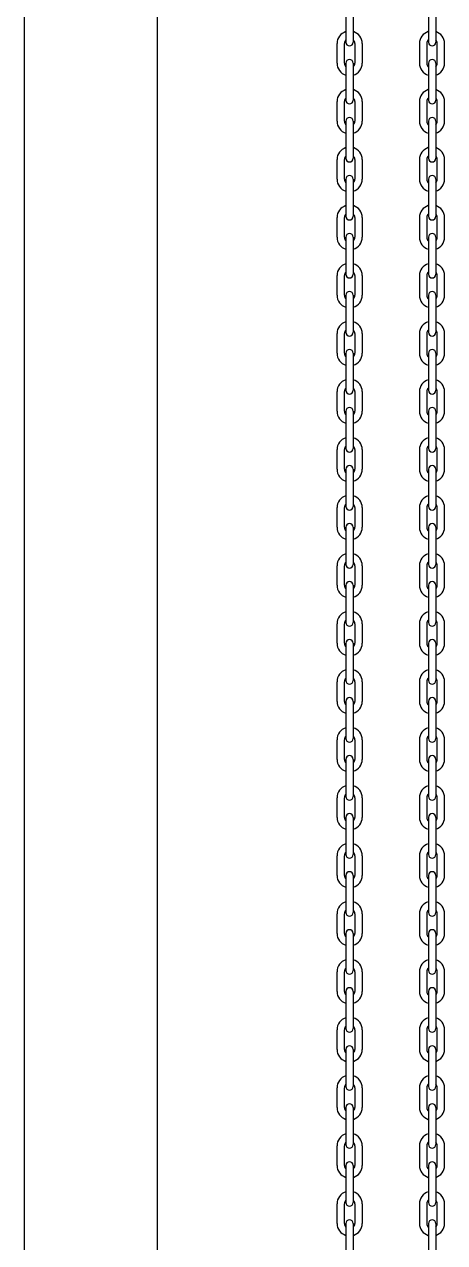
# Model space of a CAD drawing. Header units: millimetres. Extents: x 204328 to 274136, y -196910 to -178068.
# Drawn here: x 259812.6 to 259963.7, y -184836.7 to -184398.5 of the extents above; entities that cross this region are included whole.
import ezdxf

# ---------------------------------------------------------------- set-up
doc = ezdxf.new("R2010")
doc.units = ezdxf.units.MM
doc.layers.add('OHD Frame', color=2, linetype='Continuous')

msp = doc.modelspace()

# ---------------------------------------------------------------- linework, layer by layer
at = {"color": 3}
msp.add_line((259812.62, -189504.02, 0), (259812.62, -181789.76, 0), dxfattribs=at)
at = {"color": 7, "linetype": 'Continuous'}
for p, q in [((259928.13, -184391.56, 0), (259928.13, -184404.9, 0)), ((259930.8, -184391.56, 0), (259930.8, -184404.9, 0)), ((259957.88, -184391.56, 0), (259957.88, -184404.9, 0)), ((259960.55, -184391.56, 0), (259960.55, -184404.9, 0)), ((259925, -184412.43, 0), (259925, -184405.36, 0)), ((259927.67, -184412.43, 0), (259927.67, -184405.36, 0)), ((259931.4, -184405.36, 0), (259931.4, -184412.43, 0)), ((259934.07, -184405.36, 0), (259934.07, -184412.43, 0)), ((259954.61, -184405.36, 0), (259954.61, -184412.43, 0)), ((259957.28, -184405.36, 0), (259957.28, -184412.43, 0)), ((259961.01, -184412.43, 0), (259961.01, -184405.36, 0)), ((259963.68, -184412.43, 0), (259963.68, -184405.36, 0)), ((259928.13, -184412.43, 0), (259928.13, -184425.76, 0)), ((259930.8, -184412.43, 0), (259930.8, -184425.76, 0)), ((259957.88, -184412.43, 0), (259957.88, -184425.76, 0)), ((259960.55, -184412.43, 0), (259960.55, -184425.76, 0)), ((259925, -184433.3, 0), (259925, -184426.23, 0)), ((259927.67, -184433.3, 0), (259927.67, -184426.23, 0)), ((259931.4, -184426.23, 0), (259931.4, -184433.3, 0)), ((259934.07, -184426.23, 0), (259934.07, -184433.3, 0)), ((259954.61, -184426.23, 0), (259954.61, -184433.3, 0)), ((259957.28, -184426.23, 0), (259957.28, -184433.3, 0)), ((259961.01, -184433.3, 0), (259961.01, -184426.23, 0)), ((259963.68, -184433.3, 0), (259963.68, -184426.23, 0)), ((259928.13, -184433.3, 0), (259928.13, -184446.63, 0)), ((259930.8, -184433.3, 0), (259930.8, -184446.63, 0)), ((259957.88, -184433.3, 0), (259957.88, -184446.63, 0)), ((259960.55, -184433.3, 0), (259960.55, -184446.63, 0)), ((259925, -184454.16, 0), (259925, -184447.1, 0)), ((259927.67, -184454.16, 0), (259927.67, -184447.1, 0)), ((259931.4, -184447.1, 0), (259931.4, -184454.16, 0)), ((259934.07, -184447.1, 0), (259934.07, -184454.16, 0)), ((259954.61, -184447.1, 0), (259954.61, -184454.16, 0)), ((259957.28, -184447.1, 0), (259957.28, -184454.16, 0)), ((259961.01, -184454.16, 0), (259961.01, -184447.1, 0)), ((259963.68, -184454.16, 0), (259963.68, -184447.1, 0)), ((259928.13, -184454.16, 0), (259928.13, -184467.5, 0)), ((259930.8, -184454.16, 0), (259930.8, -184467.5, 0)), ((259957.88, -184454.16, 0), (259957.88, -184467.5, 0)), ((259960.55, -184454.16, 0), (259960.55, -184467.5, 0)), ((259925, -184475.03, 0), (259925, -184467.96, 0)), ((259927.67, -184475.03, 0), (259927.67, -184467.96, 0)), ((259931.4, -184467.96, 0), (259931.4, -184475.03, 0)), ((259934.07, -184467.96, 0), (259934.07, -184475.03, 0)), ((259954.61, -184467.96, 0), (259954.61, -184475.03, 0)), ((259957.28, -184467.96, 0), (259957.28, -184475.03, 0)), ((259961.01, -184475.03, 0), (259961.01, -184467.96, 0)), ((259963.68, -184475.03, 0), (259963.68, -184467.96, 0)), ((259928.13, -184475.03, 0), (259928.13, -184488.36, 0)), ((259930.8, -184475.03, 0), (259930.8, -184488.36, 0)), ((259957.88, -184475.03, 0), (259957.88, -184488.36, 0)), ((259960.55, -184475.03, 0), (259960.55, -184488.36, 0)), ((259925, -184495.9, 0), (259925, -184488.83, 0)), ((259927.67, -184495.9, 0), (259927.67, -184488.83, 0)), ((259931.4, -184488.83, 0), (259931.4, -184495.9, 0)), ((259934.07, -184488.83, 0), (259934.07, -184495.9, 0)), ((259954.61, -184488.83, 0), (259954.61, -184495.9, 0)), ((259957.28, -184488.83, 0), (259957.28, -184495.9, 0)), ((259961.01, -184495.9, 0), (259961.01, -184488.83, 0)), ((259963.68, -184495.9, 0), (259963.68, -184488.83, 0)), ((259928.13, -184495.9, 0), (259928.13, -184509.23, 0)), ((259930.8, -184495.9, 0), (259930.8, -184509.23, 0)), ((259957.88, -184495.9, 0), (259957.88, -184509.23, 0)), ((259960.55, -184495.9, 0), (259960.55, -184509.23, 0)), ((259925, -184516.77, 0), (259925, -184509.7, 0)), ((259927.67, -184516.77, 0), (259927.67, -184509.7, 0)), ((259931.4, -184509.7, 0), (259931.4, -184516.77, 0)), ((259934.07, -184509.7, 0), (259934.07, -184516.77, 0)), ((259954.61, -184509.7, 0), (259954.61, -184516.77, 0)), ((259957.28, -184509.7, 0), (259957.28, -184516.77, 0)), ((259961.01, -184516.77, 0), (259961.01, -184509.7, 0)), ((259963.68, -184516.77, 0), (259963.68, -184509.7, 0)), ((259928.13, -184516.77, 0), (259928.13, -184530.1, 0)), ((259930.8, -184516.77, 0), (259930.8, -184530.1, 0)), ((259957.88, -184516.77, 0), (259957.88, -184530.1, 0)), ((259960.55, -184516.77, 0), (259960.55, -184530.1, 0)), ((259925, -184537.63, 0), (259925, -184530.57, 0)), ((259927.67, -184537.63, 0), (259927.67, -184530.57, 0)), ((259931.4, -184530.57, 0), (259931.4, -184537.63, 0)), ((259934.07, -184530.57, 0), (259934.07, -184537.63, 0)), ((259954.61, -184530.57, 0), (259954.61, -184537.63, 0)), ((259957.28, -184530.57, 0), (259957.28, -184537.63, 0)), ((259961.01, -184537.63, 0), (259961.01, -184530.57, 0)), ((259963.68, -184537.63, 0), (259963.68, -184530.57, 0)), ((259928.13, -184537.63, 0), (259928.13, -184550.97, 0)), ((259930.8, -184537.63, 0), (259930.8, -184550.97, 0)), ((259957.88, -184537.63, 0), (259957.88, -184550.97, 0)), ((259960.55, -184537.63, 0), (259960.55, -184550.97, 0)), ((259925, -184558.5, 0), (259925, -184551.43, 0)), ((259927.67, -184558.5, 0), (259927.67, -184551.43, 0)), ((259931.4, -184551.43, 0), (259931.4, -184558.5, 0)), ((259934.07, -184551.43, 0), (259934.07, -184558.5, 0)), ((259954.61, -184551.43, 0), (259954.61, -184558.5, 0)), ((259957.28, -184551.43, 0), (259957.28, -184558.5, 0)), ((259961.01, -184558.5, 0), (259961.01, -184551.43, 0)), ((259963.68, -184558.5, 0), (259963.68, -184551.43, 0)), ((259928.13, -184558.5, 0), (259928.13, -184571.83, 0)), ((259930.8, -184558.5, 0), (259930.8, -184571.83, 0)), ((259957.88, -184558.5, 0), (259957.88, -184571.83, 0)), ((259960.55, -184558.5, 0), (259960.55, -184571.83, 0)), ((259925, -184579.37, 0), (259925, -184572.3, 0)), ((259927.67, -184579.37, 0), (259927.67, -184572.3, 0)), ((259931.4, -184572.3, 0), (259931.4, -184579.37, 0)), ((259934.07, -184572.3, 0), (259934.07, -184579.37, 0)), ((259954.61, -184572.3, 0), (259954.61, -184579.37, 0)), ((259957.28, -184572.3, 0), (259957.28, -184579.37, 0)), ((259961.01, -184579.37, 0), (259961.01, -184572.3, 0)), ((259963.68, -184579.37, 0), (259963.68, -184572.3, 0)), ((259928.13, -184579.37, 0), (259928.13, -184592.7, 0)), ((259930.8, -184579.37, 0), (259930.8, -184592.7, 0)), ((259957.88, -184579.37, 0), (259957.88, -184592.7, 0)), ((259960.55, -184579.37, 0), (259960.55, -184592.7, 0)), ((259925, -184600.23, 0), (259925, -184593.17, 0)), ((259927.67, -184600.23, 0), (259927.67, -184593.17, 0)), ((259931.4, -184593.17, 0), (259931.4, -184600.23, 0)), ((259934.07, -184593.17, 0), (259934.07, -184600.23, 0)), ((259954.61, -184593.17, 0), (259954.61, -184600.23, 0)), ((259957.28, -184593.17, 0), (259957.28, -184600.23, 0)), ((259961.01, -184600.23, 0), (259961.01, -184593.17, 0)), ((259963.68, -184600.23, 0), (259963.68, -184593.17, 0)), ((259928.13, -184600.23, 0), (259928.13, -184613.57, 0)), ((259930.8, -184600.23, 0), (259930.8, -184613.57, 0)), ((259957.88, -184600.23, 0), (259957.88, -184613.57, 0)), ((259960.55, -184600.23, 0), (259960.55, -184613.57, 0)), ((259925, -184621.1, 0), (259925, -184614.03, 0)), ((259927.67, -184621.1, 0), (259927.67, -184614.03, 0)), ((259931.4, -184614.03, 0), (259931.4, -184621.1, 0)), ((259934.07, -184614.03, 0), (259934.07, -184621.1, 0)), ((259954.61, -184614.03, 0), (259954.61, -184621.1, 0)), ((259957.28, -184614.03, 0), (259957.28, -184621.1, 0)), ((259961.01, -184621.1, 0), (259961.01, -184614.03, 0)), ((259963.68, -184621.1, 0), (259963.68, -184614.03, 0)), ((259928.13, -184621.1, 0), (259928.13, -184634.43, 0)), ((259930.8, -184621.1, 0), (259930.8, -184634.43, 0)), ((259957.88, -184621.1, 0), (259957.88, -184634.43, 0)), ((259960.55, -184621.1, 0), (259960.55, -184634.43, 0)), ((259925, -184641.97, 0), (259925, -184634.9, 0)), ((259927.67, -184641.97, 0), (259927.67, -184634.9, 0)), ((259931.4, -184634.9, 0), (259931.4, -184641.97, 0)), ((259934.07, -184634.9, 0), (259934.07, -184641.97, 0)), ((259954.61, -184634.9, 0), (259954.61, -184641.97, 0)), ((259957.28, -184634.9, 0), (259957.28, -184641.97, 0)), ((259961.01, -184641.97, 0), (259961.01, -184634.9, 0)), ((259963.68, -184641.97, 0), (259963.68, -184634.9, 0)), ((259928.13, -184641.97, 0), (259928.13, -184655.3, 0)), ((259930.8, -184641.97, 0), (259930.8, -184655.3, 0)), ((259957.88, -184641.97, 0), (259957.88, -184655.3, 0)), ((259960.55, -184641.97, 0), (259960.55, -184655.3, 0)), ((259925, -184662.83, 0), (259925, -184655.77, 0)), ((259927.67, -184662.83, 0), (259927.67, -184655.77, 0)), ((259931.4, -184655.77, 0), (259931.4, -184662.83, 0)), ((259934.07, -184655.77, 0), (259934.07, -184662.83, 0)), ((259954.61, -184655.77, 0), (259954.61, -184662.83, 0)), ((259957.28, -184655.77, 0), (259957.28, -184662.83, 0)), ((259961.01, -184662.83, 0), (259961.01, -184655.77, 0)), ((259963.68, -184662.83, 0), (259963.68, -184655.77, 0)), ((259928.13, -184662.83, 0), (259928.13, -184676.17, 0)), ((259930.8, -184662.83, 0), (259930.8, -184676.17, 0)), ((259957.88, -184662.83, 0), (259957.88, -184676.17, 0)), ((259960.55, -184662.83, 0), (259960.55, -184676.17, 0)), ((259925, -184683.7, 0), (259925, -184676.63, 0)), ((259927.67, -184683.7, 0), (259927.67, -184676.63, 0)), ((259931.4, -184676.63, 0), (259931.4, -184683.7, 0)), ((259934.07, -184676.63, 0), (259934.07, -184683.7, 0)), ((259954.61, -184676.63, 0), (259954.61, -184683.7, 0)), ((259957.28, -184676.63, 0), (259957.28, -184683.7, 0)), ((259961.01, -184683.7, 0), (259961.01, -184676.63, 0)), ((259963.68, -184683.7, 0), (259963.68, -184676.63, 0)), ((259928.13, -184683.7, 0), (259928.13, -184697.03, 0)), ((259930.8, -184683.7, 0), (259930.8, -184697.03, 0)), ((259957.88, -184683.7, 0), (259957.88, -184697.03, 0)), ((259960.55, -184683.7, 0), (259960.55, -184697.03, 0)), ((259925, -184704.57, 0), (259925, -184697.5, 0)), ((259927.67, -184704.57, 0), (259927.67, -184697.5, 0)), ((259931.4, -184697.5, 0), (259931.4, -184704.57, 0)), ((259934.07, -184697.5, 0), (259934.07, -184704.57, 0)), ((259954.61, -184697.5, 0), (259954.61, -184704.57, 0)), ((259957.28, -184697.5, 0), (259957.28, -184704.57, 0)), ((259961.01, -184704.57, 0), (259961.01, -184697.5, 0)), ((259963.68, -184704.57, 0), (259963.68, -184697.5, 0)), ((259928.13, -184704.57, 0), (259928.13, -184717.9, 0)), ((259930.8, -184704.57, 0), (259930.8, -184717.9, 0)), ((259957.88, -184704.57, 0), (259957.88, -184717.9, 0)), ((259960.55, -184704.57, 0), (259960.55, -184717.9, 0)), ((259925, -184725.43, 0), (259925, -184718.37, 0)), ((259927.67, -184725.43, 0), (259927.67, -184718.37, 0)), ((259931.4, -184718.37, 0), (259931.4, -184725.43, 0)), ((259934.07, -184718.37, 0), (259934.07, -184725.43, 0)), ((259954.61, -184718.37, 0), (259954.61, -184725.43, 0)), ((259957.28, -184718.37, 0), (259957.28, -184725.43, 0)), ((259961.01, -184725.43, 0), (259961.01, -184718.37, 0)), ((259963.68, -184725.43, 0), (259963.68, -184718.37, 0)), ((259928.13, -184725.43, 0), (259928.13, -184738.77, 0)), ((259930.8, -184725.43, 0), (259930.8, -184738.77, 0)), ((259957.88, -184725.43, 0), (259957.88, -184738.77, 0)), ((259960.55, -184725.43, 0), (259960.55, -184738.77, 0)), ((259925, -184746.3, 0), (259925, -184739.23, 0)), ((259927.67, -184746.3, 0), (259927.67, -184739.23, 0)), ((259931.4, -184739.23, 0), (259931.4, -184746.3, 0)), ((259934.07, -184739.23, 0), (259934.07, -184746.3, 0)), ((259954.61, -184739.23, 0), (259954.61, -184746.3, 0)), ((259957.28, -184739.23, 0), (259957.28, -184746.3, 0)), ((259961.01, -184746.3, 0), (259961.01, -184739.23, 0)), ((259963.68, -184746.3, 0), (259963.68, -184739.23, 0)), ((259928.13, -184746.3, 0), (259928.13, -184759.63, 0)), ((259930.8, -184746.3, 0), (259930.8, -184759.63, 0)), ((259957.88, -184746.3, 0), (259957.88, -184759.63, 0)), ((259960.55, -184746.3, 0), (259960.55, -184759.63, 0)), ((259925, -184767.17, 0), (259925, -184760.1, 0)), ((259927.67, -184767.17, 0), (259927.67, -184760.1, 0)), ((259931.4, -184760.1, 0), (259931.4, -184767.17, 0)), ((259934.07, -184760.1, 0), (259934.07, -184767.17, 0)), ((259954.61, -184760.1, 0), (259954.61, -184767.17, 0)), ((259957.28, -184760.1, 0), (259957.28, -184767.17, 0)), ((259961.01, -184767.17, 0), (259961.01, -184760.1, 0)), ((259963.68, -184767.17, 0), (259963.68, -184760.1, 0)), ((259928.13, -184767.17, 0), (259928.13, -184780.5, 0)), ((259930.8, -184767.17, 0), (259930.8, -184780.5, 0)), ((259957.88, -184767.17, 0), (259957.88, -184780.5, 0)), ((259960.55, -184767.17, 0), (259960.55, -184780.5, 0)), ((259925, -184788.03, 0), (259925, -184780.97, 0)), ((259927.67, -184788.03, 0), (259927.67, -184780.97, 0)), ((259931.4, -184780.97, 0), (259931.4, -184788.03, 0)), ((259934.07, -184780.97, 0), (259934.07, -184788.03, 0)), ((259954.61, -184780.97, 0), (259954.61, -184788.03, 0)), ((259957.28, -184780.97, 0), (259957.28, -184788.03, 0)), ((259961.01, -184788.03, 0), (259961.01, -184780.97, 0)), ((259963.68, -184788.03, 0), (259963.68, -184780.97, 0)), ((259928.13, -184788.03, 0), (259928.13, -184801.37, 0)), ((259930.8, -184788.03, 0), (259930.8, -184801.37, 0)), ((259957.88, -184788.03, 0), (259957.88, -184801.37, 0)), ((259960.55, -184788.03, 0), (259960.55, -184801.37, 0)), ((259925, -184808.9, 0), (259925, -184801.83, 0)), ((259927.67, -184808.9, 0), (259927.67, -184801.83, 0)), ((259931.4, -184801.83, 0), (259931.4, -184808.9, 0)), ((259934.07, -184801.83, 0), (259934.07, -184808.9, 0)), ((259954.61, -184801.83, 0), (259954.61, -184808.9, 0)), ((259957.28, -184801.83, 0), (259957.28, -184808.9, 0)), ((259961.01, -184808.9, 0), (259961.01, -184801.83, 0)), ((259963.68, -184808.9, 0), (259963.68, -184801.83, 0)), ((259928.13, -184808.9, 0), (259928.13, -184822.23, 0)), ((259930.8, -184808.9, 0), (259930.8, -184822.23, 0)), ((259957.88, -184808.9, 0), (259957.88, -184822.23, 0)), ((259960.55, -184808.9, 0), (259960.55, -184822.23, 0)), ((259925, -184829.77, 0), (259925, -184822.7, 0)), ((259927.67, -184829.77, 0), (259927.67, -184822.7, 0)), ((259931.4, -184822.7, 0), (259931.4, -184829.77, 0)), ((259934.07, -184822.7, 0), (259934.07, -184829.77, 0)), ((259954.61, -184822.7, 0), (259954.61, -184829.77, 0)), ((259957.28, -184822.7, 0), (259957.28, -184829.77, 0)), ((259961.01, -184829.77, 0), (259961.01, -184822.7, 0)), ((259963.68, -184829.77, 0), (259963.68, -184822.7, 0)), ((259928.13, -184829.77, 0), (259928.13, -184843.1, 0)), ((259930.8, -184829.77, 0), (259930.8, -184843.1, 0)), ((259957.88, -184829.77, 0), (259957.88, -184843.1, 0)), ((259960.55, -184829.77, 0), (259960.55, -184843.1, 0))]:
    msp.add_line(p, q, dxfattribs=at)
for centre, radius, start, end in [((259929.47, -184405.36, 0), 4.47, 106.4768, 180), ((259929.47, -184405.36, 0), 1.8, 134.9422, 180), ((259929.6, -184405.36, 0), 4.47, 0, 73.5232), ((259929.6, -184405.36, 0), 1.8, 0, 45.0578), ((259959.08, -184405.36, 0), 4.47, 106.4768, 180), ((259959.08, -184405.36, 0), 1.8, 134.9422, 180), ((259959.21, -184405.36, 0), 4.47, 0, 73.5232), ((259959.21, -184405.36, 0), 1.8, 0, 45.0578), ((259929.47, -184404.9, 0), 1.33, 180, 0), ((259959.21, -184404.9, 0), 1.33, 180, 0), ((259929.47, -184412.43, 0), 4.47, 180, 253.5232), ((259929.47, -184412.43, 0), 1.8, 180, 225.0578), ((259929.47, -184412.43, 0), 1.33, 0, 180), ((259929.6, -184412.43, 0), 4.47, 286.4768, 0), ((259929.6, -184412.43, 0), 1.8, 314.9422, 0), ((259959.08, -184412.43, 0), 4.47, 180, 253.5232), ((259959.08, -184412.43, 0), 1.8, 180, 225.0578), ((259959.21, -184412.43, 0), 1.33, 0, 180), ((259959.21, -184412.43, 0), 4.47, 286.4768, 0), ((259959.21, -184412.43, 0), 1.8, 314.9422, 0), ((259929.47, -184426.23, 0), 4.47, 106.4768, 180), ((259929.47, -184426.23, 0), 1.8, 134.9422, 180), ((259929.47, -184425.76, 0), 1.33, 180, 0), ((259929.6, -184426.23, 0), 4.47, 0, 73.5232), ((259929.6, -184426.23, 0), 1.8, 0, 45.0578), ((259959.08, -184426.23, 0), 4.47, 106.4768, 180), ((259959.08, -184426.23, 0), 1.8, 134.9422, 180), ((259959.21, -184425.76, 0), 1.33, 180, 0), ((259959.21, -184426.23, 0), 4.47, 0, 73.5232), ((259959.21, -184426.23, 0), 1.8, 0, 45.0578), ((259929.47, -184433.3, 0), 4.47, 180, 253.5232), ((259929.47, -184433.3, 0), 1.8, 180, 225.0578), ((259929.47, -184433.3, 0), 1.33, 0, 180), ((259929.6, -184433.3, 0), 4.47, 286.4768, 0), ((259929.6, -184433.3, 0), 1.8, 314.9422, 0), ((259959.08, -184433.3, 0), 4.47, 180, 253.5232), ((259959.08, -184433.3, 0), 1.8, 180, 225.0578), ((259959.21, -184433.3, 0), 1.33, 0, 180), ((259959.21, -184433.3, 0), 4.47, 286.4768, 0), ((259959.21, -184433.3, 0), 1.8, 314.9422, 0), ((259929.47, -184447.1, 0), 4.47, 106.4768, 180), ((259929.6, -184447.1, 0), 4.47, 0, 73.5232), ((259959.08, -184447.1, 0), 4.47, 106.4768, 180), ((259959.21, -184447.1, 0), 4.47, 0, 73.5232), ((259929.47, -184447.1, 0), 1.8, 134.9422, 180), ((259929.47, -184446.63, 0), 1.33, 180, 0), ((259929.6, -184447.1, 0), 1.8, 0, 45.0578), ((259959.08, -184447.1, 0), 1.8, 134.9422, 180), ((259959.21, -184446.63, 0), 1.33, 180, 0), ((259959.21, -184447.1, 0), 1.8, 0, 45.0578), ((259929.47, -184454.16, 0), 4.47, 180, 253.5232), ((259929.47, -184454.16, 0), 1.8, 180, 225.0578), ((259929.47, -184454.16, 0), 1.33, 0, 180), ((259929.6, -184454.16, 0), 4.47, 286.4768, 0), ((259929.6, -184454.16, 0), 1.8, 314.9422, 0), ((259959.08, -184454.16, 0), 4.47, 180, 253.5232), ((259959.08, -184454.16, 0), 1.8, 180, 225.0578), ((259959.21, -184454.16, 0), 1.33, 0, 180), ((259959.21, -184454.16, 0), 4.47, 286.4768, 0), ((259959.21, -184454.16, 0), 1.8, 314.9422, 0), ((259929.47, -184467.96, 0), 4.47, 106.4768, 180), ((259929.6, -184467.96, 0), 4.47, 0, 73.5232), ((259959.08, -184467.96, 0), 4.47, 106.4768, 180), ((259959.21, -184467.96, 0), 4.47, 0, 73.5232), ((259929.47, -184467.96, 0), 1.8, 134.9422, 180), ((259929.47, -184467.5, 0), 1.33, 180, 0), ((259929.6, -184467.96, 0), 1.8, 0, 45.0578), ((259959.08, -184467.96, 0), 1.8, 134.9422, 180), ((259959.21, -184467.5, 0), 1.33, 180, 0), ((259959.21, -184467.96, 0), 1.8, 0, 45.0578), ((259929.47, -184475.03, 0), 1.33, 0, 180), ((259959.21, -184475.03, 0), 1.33, 0, 180), ((259929.47, -184475.03, 0), 4.47, 180, 253.5232), ((259929.47, -184475.03, 0), 1.8, 180, 225.0578), ((259929.6, -184475.03, 0), 4.47, 286.4768, 0), ((259929.6, -184475.03, 0), 1.8, 314.9422, 0), ((259959.08, -184475.03, 0), 4.47, 180, 253.5232), ((259959.08, -184475.03, 0), 1.8, 180, 225.0578), ((259959.21, -184475.03, 0), 4.47, 286.4768, 0), ((259959.21, -184475.03, 0), 1.8, 314.9422, 0), ((259929.47, -184488.83, 0), 4.47, 106.4768, 180), ((259929.6, -184488.83, 0), 4.47, 0, 73.5232), ((259959.08, -184488.83, 0), 4.47, 106.4768, 180), ((259959.21, -184488.83, 0), 4.47, 0, 73.5232), ((259929.47, -184488.83, 0), 1.8, 134.9422, 180), ((259929.47, -184488.36, 0), 1.33, 180, 0), ((259929.6, -184488.83, 0), 1.8, 0, 45.0578), ((259959.08, -184488.83, 0), 1.8, 134.9422, 180), ((259959.21, -184488.36, 0), 1.33, 180, 0), ((259959.21, -184488.83, 0), 1.8, 0, 45.0578), ((259929.47, -184495.9, 0), 4.47, 180, 253.5232), ((259929.47, -184495.9, 0), 1.8, 180, 225.0578), ((259929.47, -184495.9, 0), 1.33, 0, 180), ((259929.6, -184495.9, 0), 4.47, 286.4768, 0), ((259929.6, -184495.9, 0), 1.8, 314.9422, 0), ((259959.08, -184495.9, 0), 4.47, 180, 253.5232), ((259959.08, -184495.9, 0), 1.8, 180, 225.0578), ((259959.21, -184495.9, 0), 1.33, 0, 180), ((259959.21, -184495.9, 0), 4.47, 286.4768, 0), ((259959.21, -184495.9, 0), 1.8, 314.9422, 0), ((259929.47, -184509.7, 0), 4.47, 106.4768, 180), ((259929.47, -184509.7, 0), 1.8, 134.9422, 180), ((259929.47, -184509.23, 0), 1.33, 180, 0), ((259929.6, -184509.7, 0), 4.47, 0, 73.5232), ((259929.6, -184509.7, 0), 1.8, 0, 45.0578), ((259959.08, -184509.7, 0), 4.47, 106.4768, 180), ((259959.08, -184509.7, 0), 1.8, 134.9422, 180), ((259959.21, -184509.23, 0), 1.33, 180, 0), ((259959.21, -184509.7, 0), 4.47, 0, 73.5232), ((259959.21, -184509.7, 0), 1.8, 0, 45.0578), ((259929.47, -184516.77, 0), 4.47, 180, 253.5232), ((259929.47, -184516.77, 0), 1.8, 180, 225.0578), ((259929.47, -184516.77, 0), 1.33, 0, 180), ((259929.6, -184516.77, 0), 4.47, 286.4768, 0), ((259929.6, -184516.77, 0), 1.8, 314.9422, 0), ((259959.08, -184516.77, 0), 4.47, 180, 253.5232), ((259959.08, -184516.77, 0), 1.8, 180, 225.0578), ((259959.21, -184516.77, 0), 1.33, 0, 180), ((259959.21, -184516.77, 0), 4.47, 286.4768, 0), ((259959.21, -184516.77, 0), 1.8, 314.9422, 0), ((259929.47, -184530.57, 0), 4.47, 106.4768, 180), ((259929.6, -184530.57, 0), 4.47, 0, 73.5232), ((259959.08, -184530.57, 0), 4.47, 106.4768, 180), ((259959.21, -184530.57, 0), 4.47, 0, 73.5232), ((259929.47, -184530.57, 0), 1.8, 134.9422, 180), ((259929.47, -184530.1, 0), 1.33, 180, 0), ((259929.6, -184530.57, 0), 1.8, 0, 45.0578), ((259959.08, -184530.57, 0), 1.8, 134.9422, 180), ((259959.21, -184530.1, 0), 1.33, 180, 0), ((259959.21, -184530.57, 0), 1.8, 0, 45.0578), ((259929.47, -184537.63, 0), 4.47, 180, 253.5232), ((259929.47, -184537.63, 0), 1.8, 180, 225.0578), ((259929.47, -184537.63, 0), 1.33, 0, 180), ((259929.6, -184537.63, 0), 4.47, 286.4768, 0), ((259929.6, -184537.63, 0), 1.8, 314.9422, 0), ((259959.08, -184537.63, 0), 4.47, 180, 253.5232), ((259959.08, -184537.63, 0), 1.8, 180, 225.0578), ((259959.21, -184537.63, 0), 1.33, 0, 180), ((259959.21, -184537.63, 0), 4.47, 286.4768, 0), ((259959.21, -184537.63, 0), 1.8, 314.9422, 0), ((259929.47, -184551.43, 0), 4.47, 106.4768, 180), ((259929.6, -184551.43, 0), 4.47, 0, 73.5232), ((259959.08, -184551.43, 0), 4.47, 106.4768, 180), ((259959.21, -184551.43, 0), 4.47, 0, 73.5232), ((259929.47, -184551.43, 0), 1.8, 134.9422, 180), ((259929.47, -184550.97, 0), 1.33, 180, 0), ((259929.6, -184551.43, 0), 1.8, 0, 45.0578), ((259959.08, -184551.43, 0), 1.8, 134.9422, 180), ((259959.21, -184550.97, 0), 1.33, 180, 0), ((259959.21, -184551.43, 0), 1.8, 0, 45.0578), ((259929.47, -184558.5, 0), 1.33, 0, 180), ((259959.21, -184558.5, 0), 1.33, 0, 180), ((259929.47, -184558.5, 0), 4.47, 180, 253.5232), ((259929.47, -184558.5, 0), 1.8, 180, 225.0578), ((259929.6, -184558.5, 0), 4.47, 286.4768, 0), ((259929.6, -184558.5, 0), 1.8, 314.9422, 0), ((259959.08, -184558.5, 0), 4.47, 180, 253.5232), ((259959.08, -184558.5, 0), 1.8, 180, 225.0578), ((259959.21, -184558.5, 0), 4.47, 286.4768, 0), ((259959.21, -184558.5, 0), 1.8, 314.9422, 0), ((259929.47, -184572.3, 0), 4.47, 106.4768, 180), ((259929.6, -184572.3, 0), 4.47, 0, 73.5232), ((259959.08, -184572.3, 0), 4.47, 106.4768, 180), ((259959.21, -184572.3, 0), 4.47, 0, 73.5232), ((259929.47, -184572.3, 0), 1.8, 134.9422, 180), ((259929.47, -184571.83, 0), 1.33, 180, 0), ((259929.47, -184571.83, 0), 1.33, 180, 0), ((259929.6, -184572.3, 0), 1.8, 0, 45.0578), ((259959.08, -184572.3, 0), 1.8, 134.9422, 180), ((259959.21, -184571.83, 0), 1.33, 180, 0), ((259959.21, -184571.83, 0), 1.33, 180, 0), ((259959.21, -184572.3, 0), 1.8, 0, 45.0578), ((259929.47, -184579.37, 0), 4.47, 180, 253.5232), ((259929.47, -184579.37, 0), 4.47, 180, 253.5232), ((259929.47, -184579.37, 0), 1.8, 180, 225.0578), ((259929.47, -184579.37, 0), 1.8, 180, 225.0578), ((259929.47, -184579.37, 0), 1.33, 0, 180), ((259929.47, -184579.37, 0), 1.33, 0, 180), ((259929.6, -184579.37, 0), 4.47, 286.4768, 0), ((259929.6, -184579.37, 0), 1.8, 314.9422, 0), ((259929.6, -184579.37, 0), 4.47, 286.4768, 0), ((259929.6, -184579.37, 0), 1.8, 314.9422, 0), ((259959.08, -184579.37, 0), 4.47, 180, 253.5232), ((259959.08, -184579.37, 0), 4.47, 180, 253.5232), ((259959.08, -184579.37, 0), 1.8, 180, 225.0578), ((259959.08, -184579.37, 0), 1.8, 180, 225.0578), ((259959.21, -184579.37, 0), 1.33, 0, 180), ((259959.21, -184579.37, 0), 1.33, 0, 180), ((259959.21, -184579.37, 0), 4.47, 286.4768, 0), ((259959.21, -184579.37, 0), 4.47, 286.4768, 0), ((259959.21, -184579.37, 0), 1.8, 314.9422, 0), ((259959.21, -184579.37, 0), 1.8, 314.9422, 0), ((259929.47, -184593.17, 0), 4.47, 106.4768, 180), ((259929.47, -184593.17, 0), 1.8, 134.9422, 180), ((259929.6, -184593.17, 0), 4.47, 0, 73.5232), ((259929.6, -184593.17, 0), 1.8, 0, 45.0578), ((259959.08, -184593.17, 0), 4.47, 106.4768, 180), ((259959.08, -184593.17, 0), 1.8, 134.9422, 180), ((259959.21, -184593.17, 0), 4.47, 0, 73.5232), ((259959.21, -184593.17, 0), 1.8, 0, 45.0578), ((259929.47, -184592.7, 0), 1.33, 180, 0), ((259959.21, -184592.7, 0), 1.33, 180, 0), ((259929.47, -184600.23, 0), 4.47, 180, 253.5232), ((259929.47, -184600.23, 0), 1.8, 180, 225.0578), ((259929.47, -184600.23, 0), 1.33, 0, 180), ((259929.6, -184600.23, 0), 4.47, 286.4768, 0), ((259929.6, -184600.23, 0), 1.8, 314.9422, 0), ((259959.08, -184600.23, 0), 4.47, 180, 253.5232), ((259959.08, -184600.23, 0), 1.8, 180, 225.0578), ((259959.21, -184600.23, 0), 1.33, 0, 180), ((259959.21, -184600.23, 0), 4.47, 286.4768, 0), ((259959.21, -184600.23, 0), 1.8, 314.9422, 0), ((259929.47, -184614.03, 0), 4.47, 106.4768, 180), ((259929.6, -184614.03, 0), 4.47, 0, 73.5232), ((259959.08, -184614.03, 0), 4.47, 106.4768, 180), ((259959.21, -184614.03, 0), 4.47, 0, 73.5232), ((259929.47, -184614.03, 0), 1.8, 134.9422, 180), ((259929.47, -184613.57, 0), 1.33, 180, 0), ((259929.6, -184614.03, 0), 1.8, 0, 45.0578), ((259959.08, -184614.03, 0), 1.8, 134.9422, 180), ((259959.21, -184613.57, 0), 1.33, 180, 0), ((259959.21, -184614.03, 0), 1.8, 0, 45.0578), ((259929.47, -184621.1, 0), 4.47, 180, 253.5232), ((259929.47, -184621.1, 0), 1.8, 180, 225.0578), ((259929.47, -184621.1, 0), 1.33, 0, 180), ((259929.6, -184621.1, 0), 4.47, 286.4768, 0), ((259929.6, -184621.1, 0), 1.8, 314.9422, 0), ((259959.08, -184621.1, 0), 4.47, 180, 253.5232), ((259959.08, -184621.1, 0), 1.8, 180, 225.0578), ((259959.21, -184621.1, 0), 1.33, 0, 180), ((259959.21, -184621.1, 0), 4.47, 286.4768, 0), ((259959.21, -184621.1, 0), 1.8, 314.9422, 0), ((259929.47, -184634.9, 0), 4.47, 106.4768, 180), ((259929.6, -184634.9, 0), 4.47, 0, 73.5232), ((259959.08, -184634.9, 0), 4.47, 106.4768, 180), ((259959.21, -184634.9, 0), 4.47, 0, 73.5232), ((259929.47, -184634.9, 0), 1.8, 134.9422, 180), ((259929.47, -184634.43, 0), 1.33, 180, 0), ((259929.6, -184634.9, 0), 1.8, 0, 45.0578), ((259959.08, -184634.9, 0), 1.8, 134.9422, 180), ((259959.21, -184634.43, 0), 1.33, 180, 0), ((259959.21, -184634.9, 0), 1.8, 0, 45.0578), ((259929.47, -184641.97, 0), 1.33, 0, 180), ((259959.21, -184641.97, 0), 1.33, 0, 180), ((259929.47, -184641.97, 0), 4.47, 180, 253.5232), ((259929.47, -184641.97, 0), 1.8, 180, 225.0578), ((259929.6, -184641.97, 0), 4.47, 286.4768, 0), ((259929.6, -184641.97, 0), 1.8, 314.9422, 0), ((259959.08, -184641.97, 0), 4.47, 180, 253.5232), ((259959.08, -184641.97, 0), 1.8, 180, 225.0578), ((259959.21, -184641.97, 0), 4.47, 286.4768, 0), ((259959.21, -184641.97, 0), 1.8, 314.9422, 0), ((259929.47, -184655.77, 0), 4.47, 106.4768, 180), ((259929.6, -184655.77, 0), 4.47, 0, 73.5232), ((259959.08, -184655.77, 0), 4.47, 106.4768, 180), ((259959.21, -184655.77, 0), 4.47, 0, 73.5232), ((259929.47, -184655.77, 0), 1.8, 134.9422, 180), ((259929.47, -184655.3, 0), 1.33, 180, 0), ((259929.6, -184655.77, 0), 1.8, 0, 45.0578), ((259959.08, -184655.77, 0), 1.8, 134.9422, 180), ((259959.21, -184655.3, 0), 1.33, 180, 0), ((259959.21, -184655.77, 0), 1.8, 0, 45.0578), ((259929.47, -184662.83, 0), 1.33, 0, 180), ((259959.21, -184662.83, 0), 1.33, 0, 180), ((259929.47, -184662.83, 0), 4.47, 180, 253.5232), ((259929.47, -184662.83, 0), 1.8, 180, 225.0578), ((259929.6, -184662.83, 0), 4.47, 286.4768, 0), ((259929.6, -184662.83, 0), 1.8, 314.9422, 0), ((259959.08, -184662.83, 0), 4.47, 180, 253.5232), ((259959.08, -184662.83, 0), 1.8, 180, 225.0578), ((259959.21, -184662.83, 0), 4.47, 286.4768, 0), ((259959.21, -184662.83, 0), 1.8, 314.9422, 0), ((259929.47, -184676.63, 0), 4.47, 106.4768, 180), ((259929.47, -184676.63, 0), 1.8, 134.9422, 180), ((259929.6, -184676.63, 0), 4.47, 0, 73.5232), ((259929.6, -184676.63, 0), 1.8, 0, 45.0578), ((259959.08, -184676.63, 0), 4.47, 106.4768, 180), ((259959.08, -184676.63, 0), 1.8, 134.9422, 180), ((259959.21, -184676.63, 0), 4.47, 0, 73.5232), ((259959.21, -184676.63, 0), 1.8, 0, 45.0578), ((259929.47, -184676.17, 0), 1.33, 180, 0), ((259959.21, -184676.17, 0), 1.33, 180, 0), ((259929.47, -184683.7, 0), 4.47, 180, 253.5232), ((259929.47, -184683.7, 0), 1.8, 180, 225.0578), ((259929.47, -184683.7, 0), 1.33, 0, 180), ((259929.6, -184683.7, 0), 4.47, 286.4768, 0), ((259929.6, -184683.7, 0), 1.8, 314.9422, 0), ((259959.08, -184683.7, 0), 4.47, 180, 253.5232), ((259959.08, -184683.7, 0), 1.8, 180, 225.0578), ((259959.21, -184683.7, 0), 1.33, 0, 180), ((259959.21, -184683.7, 0), 4.47, 286.4768, 0), ((259959.21, -184683.7, 0), 1.8, 314.9422, 0), ((259929.47, -184697.5, 0), 4.47, 106.4768, 180), ((259929.6, -184697.5, 0), 4.47, 0, 73.5232), ((259959.08, -184697.5, 0), 4.47, 106.4768, 180), ((259959.21, -184697.5, 0), 4.47, 0, 73.5232), ((259929.47, -184697.5, 0), 1.8, 134.9422, 180), ((259929.47, -184697.03, 0), 1.33, 180, 0), ((259929.6, -184697.5, 0), 1.8, 0, 45.0578), ((259959.08, -184697.5, 0), 1.8, 134.9422, 180), ((259959.21, -184697.03, 0), 1.33, 180, 0), ((259959.21, -184697.5, 0), 1.8, 0, 45.0578), ((259929.47, -184704.57, 0), 4.47, 180, 253.5232), ((259929.47, -184704.57, 0), 1.8, 180, 225.0578), ((259929.47, -184704.57, 0), 1.33, 0, 180), ((259929.6, -184704.57, 0), 4.47, 286.4768, 0), ((259929.6, -184704.57, 0), 1.8, 314.9422, 0), ((259959.08, -184704.57, 0), 4.47, 180, 253.5232), ((259959.08, -184704.57, 0), 1.8, 180, 225.0578), ((259959.21, -184704.57, 0), 1.33, 0, 180), ((259959.21, -184704.57, 0), 4.47, 286.4768, 0), ((259959.21, -184704.57, 0), 1.8, 314.9422, 0), ((259929.47, -184718.37, 0), 4.47, 106.4768, 180), ((259929.6, -184718.37, 0), 4.47, 0, 73.5232), ((259959.08, -184718.37, 0), 4.47, 106.4768, 180), ((259959.21, -184718.37, 0), 4.47, 0, 73.5232), ((259929.47, -184718.37, 0), 1.8, 134.9422, 180), ((259929.47, -184717.9, 0), 1.33, 180, 0), ((259929.47, -184717.9, 0), 1.33, 180, 0), ((259929.6, -184718.37, 0), 1.8, 0, 45.0578), ((259959.08, -184718.37, 0), 1.8, 134.9422, 180), ((259959.21, -184717.9, 0), 1.33, 180, 0), ((259959.21, -184717.9, 0), 1.33, 180, 0), ((259959.21, -184718.37, 0), 1.8, 0, 45.0578), ((259929.47, -184725.43, 0), 1.33, 0, 180), ((259959.21, -184725.43, 0), 1.33, 0, 180), ((259929.47, -184725.43, 0), 4.47, 180, 253.5232), ((259929.47, -184725.43, 0), 1.8, 180, 225.0578), ((259929.6, -184725.43, 0), 4.47, 286.4768, 0), ((259929.6, -184725.43, 0), 1.8, 314.9422, 0), ((259959.08, -184725.43, 0), 4.47, 180, 253.5232), ((259959.08, -184725.43, 0), 1.8, 180, 225.0578), ((259959.21, -184725.43, 0), 4.47, 286.4768, 0), ((259959.21, -184725.43, 0), 1.8, 314.9422, 0), ((259929.47, -184739.23, 0), 4.47, 106.4768, 180), ((259929.6, -184739.23, 0), 4.47, 0, 73.5232), ((259959.08, -184739.23, 0), 4.47, 106.4768, 180), ((259959.21, -184739.23, 0), 4.47, 0, 73.5232), ((259929.47, -184739.23, 0), 1.8, 134.9422, 180), ((259929.47, -184738.77, 0), 1.33, 180, 0), ((259929.6, -184739.23, 0), 1.8, 0, 45.0578), ((259959.08, -184739.23, 0), 1.8, 134.9422, 180), ((259959.21, -184738.77, 0), 1.33, 180, 0), ((259959.21, -184739.23, 0), 1.8, 0, 45.0578), ((259929.47, -184746.3, 0), 1.33, 0, 180), ((259959.21, -184746.3, 0), 1.33, 0, 180), ((259929.47, -184746.3, 0), 4.47, 180, 253.5232), ((259929.47, -184746.3, 0), 1.8, 180, 225.0578), ((259929.6, -184746.3, 0), 4.47, 286.4768, 0), ((259929.6, -184746.3, 0), 1.8, 314.9422, 0), ((259959.08, -184746.3, 0), 4.47, 180, 253.5232), ((259959.08, -184746.3, 0), 1.8, 180, 225.0578), ((259959.21, -184746.3, 0), 4.47, 286.4768, 0), ((259959.21, -184746.3, 0), 1.8, 314.9422, 0), ((259929.47, -184760.1, 0), 4.47, 106.4768, 180), ((259929.47, -184760.1, 0), 1.8, 134.9422, 180), ((259929.6, -184760.1, 0), 4.47, 0, 73.5232), ((259929.6, -184760.1, 0), 1.8, 0, 45.0578), ((259959.08, -184760.1, 0), 4.47, 106.4768, 180), ((259959.08, -184760.1, 0), 1.8, 134.9422, 180), ((259959.21, -184760.1, 0), 4.47, 0, 73.5232), ((259959.21, -184760.1, 0), 1.8, 0, 45.0578), ((259929.47, -184759.63, 0), 1.33, 180, 0), ((259959.21, -184759.63, 0), 1.33, 180, 0), ((259929.47, -184767.17, 0), 4.47, 180, 253.5232), ((259929.47, -184767.17, 0), 1.8, 180, 225.0578), ((259929.47, -184767.17, 0), 1.33, 0, 180), ((259929.6, -184767.17, 0), 4.47, 286.4768, 0), ((259929.6, -184767.17, 0), 1.8, 314.9422, 0), ((259959.08, -184767.17, 0), 4.47, 180, 253.5232), ((259959.08, -184767.17, 0), 1.8, 180, 225.0578), ((259959.21, -184767.17, 0), 1.33, 0, 180), ((259959.21, -184767.17, 0), 4.47, 286.4768, 0), ((259959.21, -184767.17, 0), 1.8, 314.9422, 0), ((259929.47, -184780.97, 0), 4.47, 106.4768, 180), ((259929.6, -184780.97, 0), 4.47, 0, 73.5232), ((259959.08, -184780.97, 0), 4.47, 106.4768, 180), ((259959.21, -184780.97, 0), 4.47, 0, 73.5232), ((259929.47, -184780.97, 0), 1.8, 134.9422, 180), ((259929.47, -184780.5, 0), 1.33, 180, 0), ((259929.6, -184780.97, 0), 1.8, 0, 45.0578), ((259959.08, -184780.97, 0), 1.8, 134.9422, 180), ((259959.21, -184780.5, 0), 1.33, 180, 0), ((259959.21, -184780.97, 0), 1.8, 0, 45.0578), ((259929.47, -184788.03, 0), 4.47, 180, 253.5232), ((259929.47, -184788.03, 0), 1.8, 180, 225.0578), ((259929.47, -184788.03, 0), 1.33, 0, 180), ((259929.6, -184788.03, 0), 4.47, 286.4768, 0), ((259929.6, -184788.03, 0), 1.8, 314.9422, 0), ((259959.08, -184788.03, 0), 4.47, 180, 253.5232), ((259959.08, -184788.03, 0), 1.8, 180, 225.0578), ((259959.21, -184788.03, 0), 1.33, 0, 180), ((259959.21, -184788.03, 0), 4.47, 286.4768, 0), ((259959.21, -184788.03, 0), 1.8, 314.9422, 0), ((259929.47, -184801.83, 0), 4.47, 106.4768, 180), ((259929.6, -184801.83, 0), 4.47, 0, 73.5232), ((259959.08, -184801.83, 0), 4.47, 106.4768, 180), ((259959.21, -184801.83, 0), 4.47, 0, 73.5232), ((259929.47, -184801.83, 0), 1.8, 134.9422, 180), ((259929.47, -184801.37, 0), 1.33, 180, 0), ((259929.6, -184801.83, 0), 1.8, 0, 45.0578), ((259959.08, -184801.83, 0), 1.8, 134.9422, 180), ((259959.21, -184801.37, 0), 1.33, 180, 0), ((259959.21, -184801.83, 0), 1.8, 0, 45.0578), ((259929.47, -184808.9, 0), 4.47, 180, 253.5232), ((259929.47, -184808.9, 0), 1.8, 180, 225.0578), ((259929.47, -184808.9, 0), 1.33, 0, 180), ((259929.6, -184808.9, 0), 4.47, 286.4768, 0), ((259929.6, -184808.9, 0), 1.8, 314.9422, 0), ((259959.08, -184808.9, 0), 4.47, 180, 253.5232), ((259959.08, -184808.9, 0), 1.8, 180, 225.0578), ((259959.21, -184808.9, 0), 1.33, 0, 180), ((259959.21, -184808.9, 0), 4.47, 286.4768, 0), ((259959.21, -184808.9, 0), 1.8, 314.9422, 0), ((259929.47, -184822.7, 0), 4.47, 106.4768, 180), ((259929.6, -184822.7, 0), 4.47, 0, 73.5232), ((259959.08, -184822.7, 0), 4.47, 106.4768, 180), ((259959.21, -184822.7, 0), 4.47, 0, 73.5232), ((259929.47, -184822.7, 0), 1.8, 134.9422, 180), ((259929.47, -184822.23, 0), 1.33, 180, 0), ((259929.6, -184822.7, 0), 1.8, 0, 45.0578), ((259959.08, -184822.7, 0), 1.8, 134.9422, 180), ((259959.21, -184822.23, 0), 1.33, 180, 0), ((259959.21, -184822.7, 0), 1.8, 0, 45.0578), ((259929.47, -184829.77, 0), 1.33, 0, 180), ((259959.21, -184829.77, 0), 1.33, 0, 180), ((259929.47, -184829.77, 0), 4.47, 180, 253.5232), ((259929.47, -184829.77, 0), 1.8, 180, 225.0578), ((259929.6, -184829.77, 0), 4.47, 286.4768, 0), ((259929.6, -184829.77, 0), 1.8, 314.9422, 0), ((259959.08, -184829.77, 0), 4.47, 180, 253.5232), ((259959.08, -184829.77, 0), 1.8, 180, 225.0578), ((259959.21, -184829.77, 0), 4.47, 286.4768, 0), ((259959.21, -184829.77, 0), 1.8, 314.9422, 0)]:
    msp.add_arc(centre, radius, start, end, dxfattribs=at)
at = {"layer": 'OHD Frame', "color": 1}
msp.add_line((259860.32, -181454.02, 0), (259860.32, -189504.02, 0), dxfattribs=at)

doc.saveas('drawing.dxf')
